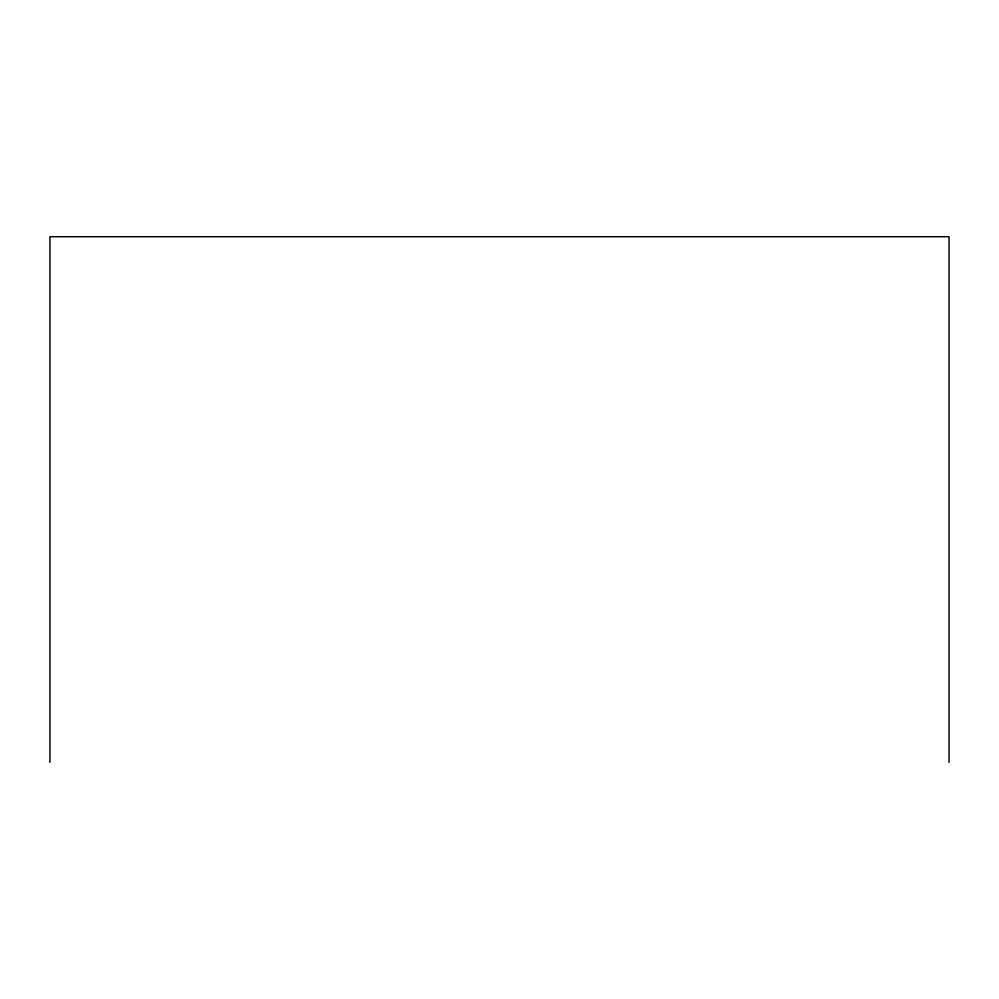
<?xml version="1.0" encoding="UTF-8"?>
<svg xmlns="http://www.w3.org/2000/svg" width="999" height="999" viewBox="0 0 999 999"><rect width="100%" height="100%" fill="white"/><g stroke="black" fill="none" stroke-linecap="round" stroke-linejoin="round"><path stroke-width="1.5" d="M949.05 762.287L949.05 236.713L49.95 236.713L49.95 762.287"/></g></svg>
